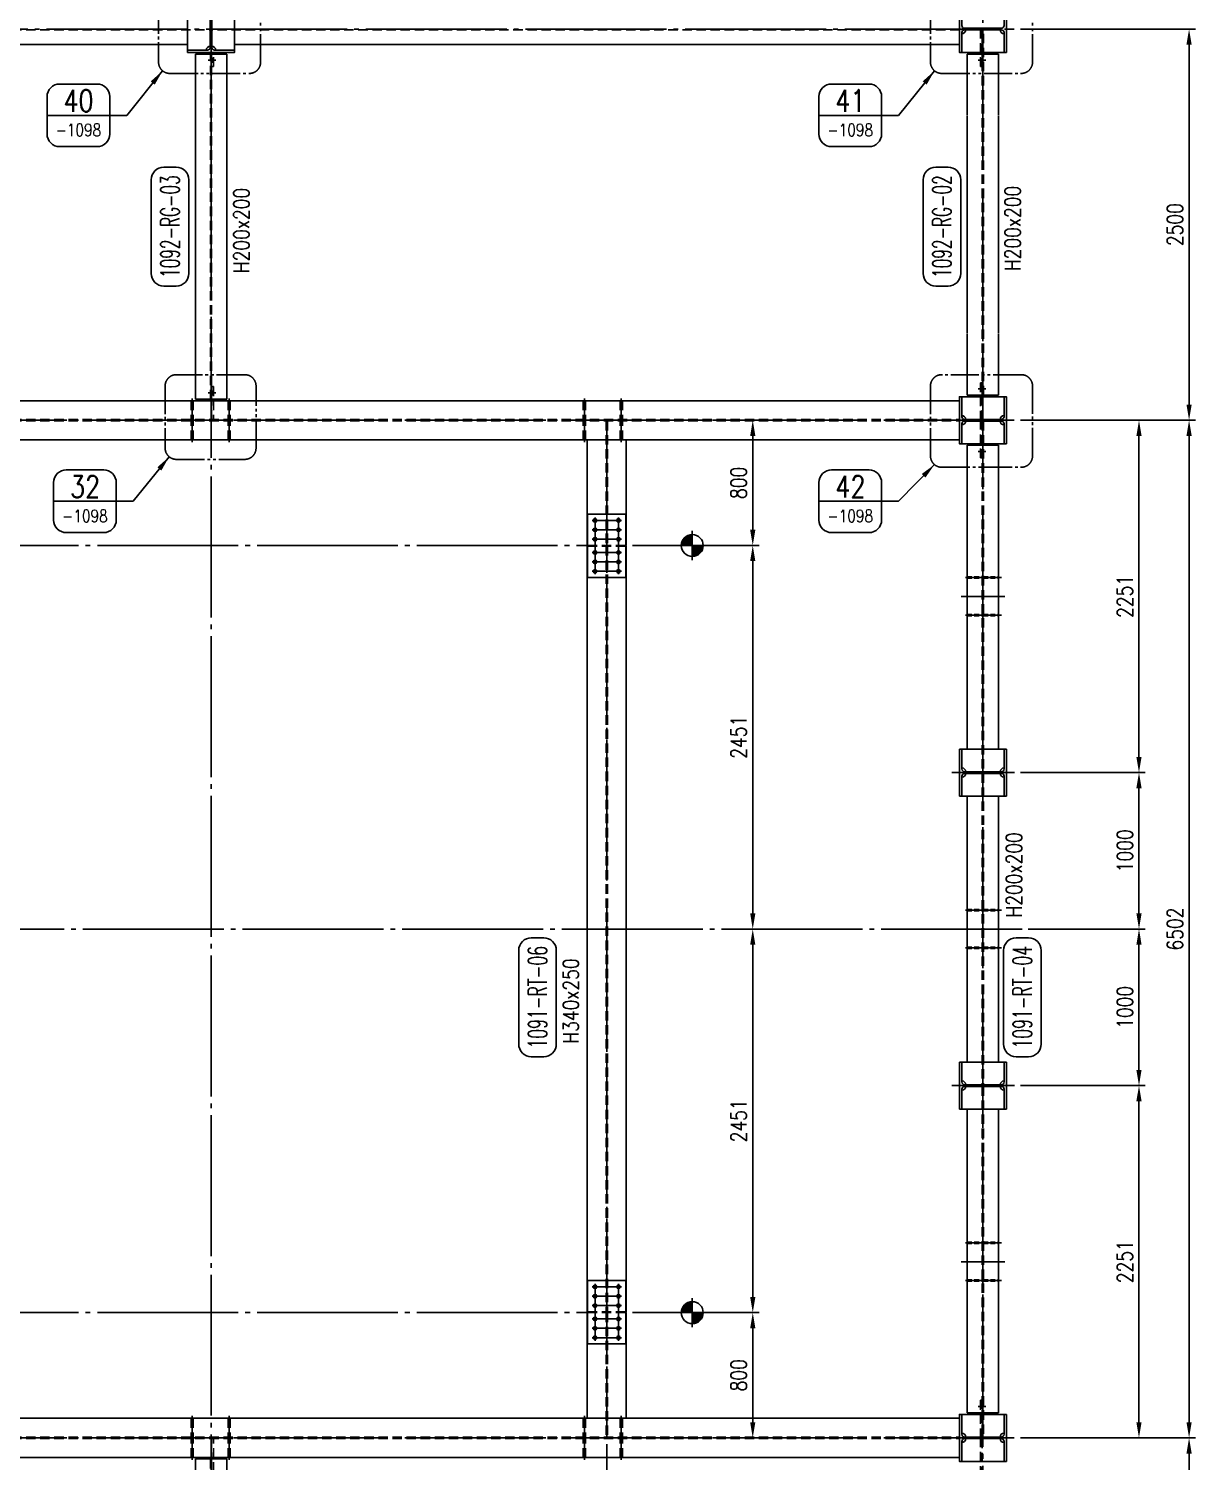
# Model space of a CAD drawing. Header units: millimetres. Extents: x 0 to 232280, y -26939 to 23794.
# Drawn here: x 110736 to 118189, y 10058 to 19212 of the extents above; entities that cross this region are included whole.
import ezdxf
from ezdxf.enums import TextEntityAlignment as Align

# ---------------------------------------------------------------- set-up
doc = ezdxf.new("R2010")
doc.units = ezdxf.units.MM
doc.header["$LTSCALE"] = 30
for name, pattern in [('JNK-CENTER', [34, 30, -1.5, 1, -1.5]), ('JNK-HIDDEN', [3, 2, -1]), ('PH2', [15, 10, -1, 1, -1, 1, -1])]:
    doc.linetypes.add(name, pattern=pattern)
for name, color, linetype in [('CEN-R', 1, 'JNK-CENTER'), ('CON-G', 3, 'Continuous'), ('CON-W', 7, 'Continuous'), ('CON-Y', 2, 'Continuous'), ('det', 2, 'PH2'), ('Dim-W', 7, 'Continuous'), ('HID-Y', 2, 'JNK-HIDDEN'), ('STL-OBJT', 7, 'Continuous'), ('TXT-Y', 2, 'Continuous')]:
    doc.layers.add(name, color=color, linetype=linetype)
doc.styles.add('SIMPLEX', font='simplex.shx', dxfattribs={"width": 0.8})
doc.dimstyles.new('DIM40', dxfattribs={"dimscale": 40, "dimtxt": 2.5, "dimasz": 2.5, "dimexe": 1, "dimexo": 1, "dimgap": 1, "dimtad": 1, "dimdec": 0, "dimdsep": 46, "dimtxsty": 'SIMPLEX', "dimcen": 0, "dimclrd": 7, "dimclre": 7, "dimclrt": 2, "dimadec": 1, "dimazin": 2, "dimtfac": 1, "dimtdec": 0, "dimtix": 1, "dimtmove": 2, "dimatfit": 2, "dimfxl": 1, "dimtolj": 1, "dimtzin": 0, "dimarcsym": 1})

# ---------------------------------------------------------------- blocks, each defined once
blk = doc.blocks.new('f21222')
at = {"layer": 'CEN-R'}
for p, q in [((319724.8, -21670.5), (320088.1, -21670.5)), ((319744, -21651.3), (319744, -21839.7)), ((319804, -21651.3), (319804, -21839.7)), ((319864, -21651.3), (319864, -21839.7)), ((319949, -21651.3), (319949, -21839.7)), ((320009, -21651.3), (320009, -21839.7)), ((320069, -21651.3), (320069, -21839.7)), ((319724.8, -21820.5), (320088.1, -21820.5))]:
    blk.add_line(p, q, dxfattribs=at)
at = {"layer": 'CON-G'}
for p, q in [((319904, -21620.5), (319904, -21623.5)), ((319909, -21620.5), (319909, -21623.5)), ((319904, -21867.5), (319904, -21870.5)), ((319909, -21867.5), (319909, -21870.5))]:
    blk.add_line(p, q, dxfattribs=at)
blk.add_lwpolyline([(319704, -21623.5), (320109, -21623.5), (320109, -21867.5), (319704, -21867.5)], close=True, dxfattribs=at)
for centre in [(319744, -21670.5), (319804, -21670.5), (319864, -21670.5), (319949, -21670.5), (320009, -21670.5), (320069, -21670.5), (319744, -21820.5), (319804, -21820.5), (319864, -21820.5), (319949, -21820.5), (320009, -21820.5), (320069, -21820.5)]:
    blk.add_circle(centre, 11.5, dxfattribs=at)
at = {"layer": 'HID-Y'}
for p, q in [((319904, -21867.5), (319904, -21623.5)), ((319909, -21867.5), (319909, -21623.5))]:
    blk.add_line(p, q, dxfattribs=at)
blk = doc.blocks.new('*D1487')
at = {"layer": 'DEFPOINTS', "color": 0, "transparency": 16777216}
for p in [(117031.8, 16709.9), (117031.8, 10207.9), (118148.8, 10207.9)]:
    blk.add_point(p, dxfattribs=at)
at = {"layer": 'Dim-W', "color": 7, "linetype": 'ByBlock', "lineweight": -2, "transparency": 16777216}
for p, q in [((117071.8, 16709.9), (118188.8, 16709.9)), ((118148.8, 16609.9), (118148.8, 10307.9)), ((117071.8, 10207.9), (118188.8, 10207.9))]:
    blk.add_line(p, q, dxfattribs=at)
at = {"layer": 'Dim-W', "color": 7, "transparency": 16777216}
for points in [[(118132.1, 16609.9), (118165.4, 16609.9), (118148.8, 16709.9)], [(118132.1, 10307.9), (118165.4, 10307.9), (118148.8, 10207.9)]]:
    blk.add_solid(points, dxfattribs=at)
at = {"layer": 'Dim-W', "color": 2, "transparency": 16777216, "insert": (118058.8, 13458.9), "char_height": 100, "attachment_point": 5, "rotation": 90, "style": 'SIMPLEX'}
blk.add_mtext('\\A1;6502', dxfattribs=at)
blk = doc.blocks.new('*D1488')
at = {"layer": 'DEFPOINTS', "color": 0, "transparency": 16777216}
for p in [(118148.8, 10207.9), (117031.8, 7707.9), (118148.8, 7707.9)]:
    blk.add_point(p, dxfattribs=at)
at = {"layer": 'Dim-W', "color": 7, "linetype": 'ByBlock', "lineweight": -2, "transparency": 16777216}
for p, q in [((118148.8, 10107.9), (118148.8, 7807.9)), ((117071.8, 7707.9), (118188.8, 7707.9))]:
    blk.add_line(p, q, dxfattribs=at)
at = {"layer": 'Dim-W', "color": 7, "transparency": 16777216}
for points in [[(118132.1, 10107.9), (118165.4, 10107.9), (118148.8, 10207.9)], [(118132.1, 7807.9), (118165.4, 7807.9), (118148.8, 7707.9)]]:
    blk.add_solid(points, dxfattribs=at)
at = {"layer": 'Dim-W', "color": 2, "transparency": 16777216, "insert": (118058.8, 8957.9), "char_height": 100, "attachment_point": 5, "rotation": 90, "style": 'SIMPLEX'}
blk.add_mtext('\\A1;2500', dxfattribs=at)
blk = doc.blocks.new('*D1489')
at = {"layer": 'DEFPOINTS', "color": 0, "transparency": 16777216}
for p in [(117031.8, 19209.9), (118148.8, 19209.9), (118148.8, 16709.9)]:
    blk.add_point(p, dxfattribs=at)
at = {"layer": 'Dim-W', "color": 7, "linetype": 'ByBlock', "lineweight": -2, "transparency": 16777216}
for p, q in [((117071.8, 19209.9), (118188.8, 19209.9)), ((118148.8, 16809.9), (118148.8, 19109.9))]:
    blk.add_line(p, q, dxfattribs=at)
at = {"layer": 'Dim-W', "color": 7, "transparency": 16777216}
for points in [[(118132.1, 19109.9), (118165.4, 19109.9), (118148.8, 19209.9)], [(118132.1, 16809.9), (118165.4, 16809.9), (118148.8, 16709.9)]]:
    blk.add_solid(points, dxfattribs=at)
at = {"layer": 'Dim-W', "color": 2, "transparency": 16777216, "insert": (118058.8, 17959.9), "char_height": 100, "attachment_point": 5, "rotation": 90, "style": 'SIMPLEX'}
blk.add_mtext('\\A1;2500', dxfattribs=at)
blk = doc.blocks.new('*D1482')
at = {"layer": 'DEFPOINTS', "color": 0, "transparency": 16777216}
for p in [(116681.8, 21551.4), (116681.8, 19358.3), (96149.8, 17706.2)]:
    blk.add_point(p, dxfattribs=at)
at = {"layer": 'Dim-W', "color": 7, "linetype": 'ByBlock', "lineweight": -2, "transparency": 16777216}
for p, q in [((96149.8, 17746.2), (96149.8, 21591.4)), ((96249.8, 21551.4), (116581.8, 21551.4)), ((116681.8, 19398.3), (116681.8, 21591.4))]:
    blk.add_line(p, q, dxfattribs=at)
at = {"layer": 'Dim-W', "color": 7, "transparency": 16777216}
for points in [[(96249.8, 21568.1), (96249.8, 21534.8), (96149.8, 21551.4)], [(116581.8, 21568.1), (116581.8, 21534.8), (116681.8, 21551.4)]]:
    blk.add_solid(points, dxfattribs=at)
at = {"layer": 'Dim-W', "color": 2, "transparency": 16777216, "insert": (106415.8, 21641.4), "char_height": 100, "attachment_point": 5, "style": 'SIMPLEX'}
blk.add_mtext('\\A1;20532', dxfattribs=at)
blk = doc.blocks.new('DUCT-TAG')
at = {"layer": 'CON-G'}
blk.add_lwpolyline([(-9.49, -1), (-9.49, 1, -0.414214), (-7.49, 3), (7.49, 3, -0.414214), (9.49, 1), (9.49, -1, -0.414214), (7.49, -3), (-7.49, -3, -0.414214)], format="xyb", close=True, dxfattribs=at)
at = {"layer": 'CON-G', "style": 'SIMPLEX', "width": 1.246304}
blk.add_attdef('NAME', text='', height=3, dxfattribs=at).set_placement((-8.19, -1.5), (8.19, -1.5), align=Align.FIT)
at = {"layer": 'CON-Y', "style": 'SIMPLEX'}
blk.add_attdef('ELEVATION', text='', height=2, dxfattribs=at).set_placement((0, -6.02), align=Align.CENTER)
blk = doc.blocks.new('A$C31D04C86')
at = {"layer": 'CEN-R'}
for p, q in [((28, 245.5), (259.4, 245.5)), ((0, 125), (280, 125)), ((28, 4.5), (259.4, 4.5))]:
    blk.add_line(p, q, dxfattribs=at)
at = {"layer": 'HID-Y', "ltscale": 0.5}
for p, q in [((40, 250), (136, 250)), ((40, 241), (136, 241)), ((144, 250), (240, 250)), ((144, 241), (240, 241)), ((40, 9), (136, 9)), ((144, 9), (240, 9)), ((40, 0), (136, 0)), ((144, 0), (240, 0))]:
    blk.add_line(p, q, dxfattribs=at)
blk = doc.blocks.new('*D1473')
at = {"layer": 'DEFPOINTS', "color": 0, "transparency": 16777216}
for p in [(116681.8, 21231.4), (116831.8, 21231.4), (116831.8, 19209.9)]:
    blk.add_point(p, dxfattribs=at)
at = {"layer": 'Dim-W', "color": 7, "linetype": 'ByBlock', "lineweight": -2, "transparency": 16777216}
for p, q in [((116831.8, 19249.9), (116831.8, 21271.4)), ((116581.8, 21231.4), (116481.8, 21231.4)), ((116681.8, 21231.4), (116831.8, 21231.4)), ((116931.8, 21231.4), (117031.8, 21231.4))]:
    blk.add_line(p, q, dxfattribs=at)
at = {"layer": 'Dim-W', "color": 7, "transparency": 16777216}
for points in [[(116581.8, 21248.1), (116581.8, 21214.8), (116681.8, 21231.4)], [(116931.8, 21248.1), (116931.8, 21214.8), (116831.8, 21231.4)]]:
    blk.add_solid(points, dxfattribs=at)
at = {"layer": 'Dim-W', "color": 2, "transparency": 16777216, "insert": (117004.8, 21321.4), "char_height": 100, "attachment_point": 5, "style": 'SIMPLEX'}
blk.add_mtext('\\A1;150', dxfattribs=at)
blk = doc.blocks.new('FS-MARK')
h = blk.add_hatch(color=256)
edge = h.paths.add_edge_path()
edge.add_arc((0, 0), 1.75, 90, 180)
edge.add_line((-1.75, 0), (0, 0))
edge.add_line((0, 0), (0, 1.75))
h = blk.add_hatch(color=256)
edge = h.paths.add_edge_path()
edge.add_line((0, 0), (0, -1.75))
edge.add_arc((0, 0), 1.75, 270, 360)
edge.add_line((1.75, 0), (0, 0))
for p, q in [((0, 2.33), (0, -2.33)), ((2.33, 0), (-2.33, 0))]:
    blk.add_line(p, q)
blk.add_circle((0, 0), 1.75)
at = {"layer": 'CON-Y', "style": 'SIMPLEX', "width": 0.8}
blk.add_attdef('F.S.', (3.19, 1), '', height=2.5, dxfattribs=at)
blk = doc.blocks.new('*D1478')
at = {"layer": 'DEFPOINTS', "color": 0, "transparency": 16777216}
for p in [(117071.8, 16709.9), (117032.5, 14458.9), (117828.8, 14458.9)]:
    blk.add_point(p, dxfattribs=at)
at = {"layer": 'Dim-W', "color": 7, "linetype": 'ByBlock', "lineweight": -2, "transparency": 16777216}
for p, q in [((117111.8, 16709.9), (117868.8, 16709.9)), ((117828.8, 16609.9), (117828.8, 14558.9)), ((117072.5, 14458.9), (117868.8, 14458.9))]:
    blk.add_line(p, q, dxfattribs=at)
at = {"layer": 'Dim-W', "color": 7, "transparency": 16777216}
for points in [[(117812.1, 16609.9), (117845.4, 16609.9), (117828.8, 16709.9)], [(117812.1, 14558.9), (117845.4, 14558.9), (117828.8, 14458.9)]]:
    blk.add_solid(points, dxfattribs=at)
at = {"layer": 'Dim-W', "color": 2, "transparency": 16777216, "insert": (117738.8, 15584.4), "char_height": 100, "attachment_point": 5, "rotation": 90, "style": 'SIMPLEX', "bg_fill": 3, "box_fill_scale": 1.1, "bg_fill_color": 256, "bg_fill_true_color": 13158600, "bg_fill_transparency": 0}
blk.add_mtext('\\A1;2251', dxfattribs=at)
blk = doc.blocks.new('*D1479')
at = {"layer": 'DEFPOINTS', "color": 0, "transparency": 16777216}
for p in [(117828.8, 14458.9), (117081.8, 13458.9), (117828.8, 13458.9)]:
    blk.add_point(p, dxfattribs=at)
at = {"layer": 'Dim-W', "color": 7, "linetype": 'ByBlock', "lineweight": -2, "transparency": 16777216}
for p, q in [((117828.8, 14358.9), (117828.8, 13558.9)), ((117121.8, 13458.9), (117868.8, 13458.9))]:
    blk.add_line(p, q, dxfattribs=at)
at = {"layer": 'Dim-W', "color": 7, "transparency": 16777216}
for points in [[(117812.1, 14358.9), (117845.4, 14358.9), (117828.8, 14458.9)], [(117812.1, 13558.9), (117845.4, 13558.9), (117828.8, 13458.9)]]:
    blk.add_solid(points, dxfattribs=at)
at = {"layer": 'Dim-W', "color": 2, "transparency": 16777216, "insert": (117738.8, 13958.9), "char_height": 100, "attachment_point": 5, "rotation": 90, "style": 'SIMPLEX', "bg_fill": 3, "box_fill_scale": 1.1, "bg_fill_color": 256, "bg_fill_true_color": 13158600, "bg_fill_transparency": 0}
blk.add_mtext('\\A1;1000', dxfattribs=at)
blk = doc.blocks.new('*D1480')
at = {"layer": 'DEFPOINTS', "color": 0, "transparency": 16777216}
for p in [(117032.5, 12458.9), (117828.8, 12458.9), (117071.8, 10207.9)]:
    blk.add_point(p, dxfattribs=at)
at = {"layer": 'Dim-W', "color": 7, "linetype": 'ByBlock', "lineweight": -2, "transparency": 16777216}
for p, q in [((117072.5, 12458.9), (117868.8, 12458.9)), ((117828.8, 10307.9), (117828.8, 12358.9)), ((117111.8, 10207.9), (117868.8, 10207.9))]:
    blk.add_line(p, q, dxfattribs=at)
at = {"layer": 'Dim-W', "color": 7, "transparency": 16777216}
for points in [[(117812.1, 12358.9), (117845.4, 12358.9), (117828.8, 12458.9)], [(117812.1, 10307.9), (117845.4, 10307.9), (117828.8, 10207.9)]]:
    blk.add_solid(points, dxfattribs=at)
at = {"layer": 'Dim-W', "color": 2, "transparency": 16777216, "insert": (117738.8, 11333.4), "char_height": 100, "attachment_point": 5, "rotation": 90, "style": 'SIMPLEX', "bg_fill": 3, "box_fill_scale": 1.1, "bg_fill_color": 256, "bg_fill_true_color": 13158600, "bg_fill_transparency": 0}
blk.add_mtext('\\A1;2251', dxfattribs=at)
blk = doc.blocks.new('*D1481')
at = {"layer": 'DEFPOINTS', "color": 0, "transparency": 16777216}
for p in [(117081.8, 13458.9), (117828.8, 13458.9), (117828.8, 12458.9)]:
    blk.add_point(p, dxfattribs=at)
at = {"layer": 'Dim-W', "color": 7, "linetype": 'ByBlock', "lineweight": -2, "transparency": 16777216}
for p, q in [((117121.8, 13458.9), (117868.8, 13458.9)), ((117828.8, 12558.9), (117828.8, 13358.9))]:
    blk.add_line(p, q, dxfattribs=at)
at = {"layer": 'Dim-W', "color": 7, "transparency": 16777216}
for points in [[(117812.1, 13358.9), (117845.4, 13358.9), (117828.8, 13458.9)], [(117812.1, 12558.9), (117845.4, 12558.9), (117828.8, 12458.9)]]:
    blk.add_solid(points, dxfattribs=at)
at = {"layer": 'Dim-W', "color": 2, "transparency": 16777216, "insert": (117738.8, 12958.9), "char_height": 100, "attachment_point": 5, "rotation": 90, "style": 'SIMPLEX', "bg_fill": 3, "box_fill_scale": 1.1, "bg_fill_color": 256, "bg_fill_true_color": 13158600, "bg_fill_transparency": 0}
blk.add_mtext('\\A1;1000', dxfattribs=at)
blk = doc.blocks.new('det-tag')
at = {"layer": 'CON-Y'}
blk.add_line((5, 0), (-5, 0), dxfattribs=at)
blk.add_lwpolyline([(-3, -5), (3, -5, 0.414214), (5, -3), (5, 3, 0.414214), (3, 5), (-3, 5, 0.414214), (-5, 3), (-5, -3, 0.414214)], format="xyb", close=True, dxfattribs=at)
at = {"layer": 'CON-G', "style": 'SIMPLEX', "width": 0.8}
blk.add_attdef('TAG', text='', height=3.5, dxfattribs=at).set_placement((0.02, 0.58), align=Align.CENTER)
at = {"layer": 'CON-Y', "style": 'SIMPLEX', "width": 0.8}
blk.add_attdef('-8888', text='', height=2, dxfattribs=at).set_placement((0, -3.34), align=Align.CENTER)
blk = doc.blocks.new('A$C719F1443')
at = {"layer": 'CON-G'}
for p, q in [((300, 300), (0, 300)), ((0, 300), (0, 285)), ((0, 285), (127, 285)), ((173, 285), (300, 285)), ((300, 285), (300, 300)), ((145, 267), (145, 33)), ((155, 33), (155, 267)), ((127, 15), (0, 15)), ((0, 15), (0, 0)), ((0, 0), (300, 0)), ((300, 15), (173, 15)), ((300, 0), (300, 15))]:
    blk.add_line(p, q, dxfattribs=at)
for centre, start, end in [((127, 267), 0, 90), ((173, 267), 90, 180), ((127, 33), 270, 0), ((173, 33), 180, 270)]:
    blk.add_arc(centre, 18, start, end, dxfattribs=at)
blk = doc.blocks.new('A$C31283713')
at = {"layer": 'CON-G'}
for p, q in [((270, 0), (0, 0)), ((270, -300), (0, -300))]:
    blk.add_line(p, q, dxfattribs=at)
for centre, start, end in [((0, -145), 0, 90), ((0, -155), 270, 0), ((270, -145), 90, 180), ((270, -155), 180, 270)]:
    blk.add_arc(centre, 25, start, end, dxfattribs=at)
blk = doc.blocks.new('*D1458')
at = {"layer": 'DEFPOINTS', "color": 0, "transparency": 16777216}
for p in [(114428.8, 10207.9), (111900.8, 7507.9), (114428.8, 6669.8)]:
    blk.add_point(p, dxfattribs=at)
at = {"layer": 'Dim-W', "color": 7, "linetype": 'ByBlock', "lineweight": -2, "transparency": 16777216}
for p, q in [((114428.8, 10167.9), (114428.8, 6629.8)), ((111900.8, 7467.9), (111900.8, 6629.8)), ((112000.8, 6669.8), (114328.8, 6669.8))]:
    blk.add_line(p, q, dxfattribs=at)
at = {"layer": 'Dim-W', "color": 7, "transparency": 16777216}
for points in [[(112000.8, 6686.4), (112000.8, 6653.1), (111900.8, 6669.8)], [(114328.8, 6686.4), (114328.8, 6653.1), (114428.8, 6669.8)]]:
    blk.add_solid(points, dxfattribs=at)
at = {"layer": 'Dim-W', "color": 2, "transparency": 16777216, "insert": (113164.8, 6759.8), "char_height": 100, "attachment_point": 5, "style": 'SIMPLEX'}
blk.add_mtext('\\A1;2528', dxfattribs=at)
blk = doc.blocks.new('A$C507E2DC9')
at = {"layer": 'CEN-R'}
blk.add_line((7, 0), (7, 280), dxfattribs=at)
at = {"layer": 'HID-Y'}
for p, q in [((0, 265), (0, 144.5)), ((14, 265), (14, 144.5)), ((0, 15), (0, 135.5)), ((14, 15), (14, 135.5))]:
    blk.add_line(p, q, dxfattribs=at)
blk = doc.blocks.new('*D1468')
at = {"layer": 'DEFPOINTS', "color": 0, "transparency": 16777216}
for p in [(115361.5, 16709.9), (115361.5, 15909.9), (115361.5, 15909.9)]:
    blk.add_point(p, dxfattribs=at)
at = {"layer": 'Dim-W', "color": 7, "linetype": 'ByBlock', "lineweight": -2, "transparency": 16777216}
blk.add_line((115361.5, 16609.9), (115361.5, 16009.9), dxfattribs=at)
at = {"layer": 'Dim-W', "color": 7, "transparency": 16777216}
for points in [[(115344.9, 16609.9), (115378.2, 16609.9), (115361.5, 16709.9)], [(115344.9, 16009.9), (115378.2, 16009.9), (115361.5, 15909.9)]]:
    blk.add_solid(points, dxfattribs=at)
at = {"layer": 'Dim-W', "color": 2, "transparency": 16777216, "insert": (115271.5, 16309.9), "char_height": 100, "attachment_point": 5, "rotation": 90, "style": 'SIMPLEX'}
blk.add_mtext('\\A1;800', dxfattribs=at)
blk = doc.blocks.new('*D1469')
at = {"layer": 'DEFPOINTS', "color": 0, "transparency": 16777216}
for p in [(115361.5, 11007.9), (115361.5, 10207.9), (115361.5, 10207.9)]:
    blk.add_point(p, dxfattribs=at)
at = {"layer": 'Dim-W', "color": 7, "linetype": 'ByBlock', "lineweight": -2, "transparency": 16777216}
blk.add_line((115361.5, 10907.9), (115361.5, 10307.9), dxfattribs=at)
at = {"layer": 'Dim-W', "color": 7, "transparency": 16777216}
for points in [[(115344.9, 10907.9), (115378.2, 10907.9), (115361.5, 11007.9)], [(115344.9, 10307.9), (115378.2, 10307.9), (115361.5, 10207.9)]]:
    blk.add_solid(points, dxfattribs=at)
at = {"layer": 'Dim-W', "color": 2, "transparency": 16777216, "insert": (115271.5, 10607.9), "char_height": 100, "attachment_point": 5, "rotation": 90, "style": 'SIMPLEX'}
blk.add_mtext('\\A1;800', dxfattribs=at)
blk = doc.blocks.new('*D1470')
at = {"layer": 'DEFPOINTS', "color": 0, "transparency": 16777216}
for p in [(114553.8, 15909.9), (115361.5, 13458.9), (115361.5, 13458.9)]:
    blk.add_point(p, dxfattribs=at)
at = {"layer": 'Dim-W', "color": 7, "linetype": 'ByBlock', "lineweight": -2, "transparency": 16777216}
for p, q in [((114593.8, 15909.9), (115401.5, 15909.9)), ((115361.5, 15809.9), (115361.5, 13558.9))]:
    blk.add_line(p, q, dxfattribs=at)
at = {"layer": 'Dim-W', "color": 7, "transparency": 16777216}
for points in [[(115344.9, 15809.9), (115378.2, 15809.9), (115361.5, 15909.9)], [(115344.9, 13558.9), (115378.2, 13558.9), (115361.5, 13458.9)]]:
    blk.add_solid(points, dxfattribs=at)
at = {"layer": 'Dim-W', "color": 2, "transparency": 16777216, "insert": (115271.5, 14684.4), "char_height": 100, "attachment_point": 5, "rotation": 90, "style": 'SIMPLEX'}
blk.add_mtext('\\A1;2451', dxfattribs=at)
blk = doc.blocks.new('*D1471')
at = {"layer": 'DEFPOINTS', "color": 0, "transparency": 16777216}
for p in [(115361.5, 13458.9), (114553.8, 11007.9), (115361.5, 11007.9)]:
    blk.add_point(p, dxfattribs=at)
at = {"layer": 'Dim-W', "color": 7, "linetype": 'ByBlock', "lineweight": -2, "transparency": 16777216}
for p, q in [((115361.5, 13358.9), (115361.5, 11107.9)), ((114593.8, 11007.9), (115401.5, 11007.9))]:
    blk.add_line(p, q, dxfattribs=at)
at = {"layer": 'Dim-W', "color": 7, "transparency": 16777216}
for points in [[(115344.9, 13358.9), (115378.2, 13358.9), (115361.5, 13458.9)], [(115344.9, 11107.9), (115378.2, 11107.9), (115361.5, 11007.9)]]:
    blk.add_solid(points, dxfattribs=at)
at = {"layer": 'Dim-W', "color": 2, "transparency": 16777216, "insert": (115271.5, 12233.4), "char_height": 100, "attachment_point": 5, "rotation": 90, "style": 'SIMPLEX'}
blk.add_mtext('\\A1;2451', dxfattribs=at)

msp = doc.modelspace()

# ---------------------------------------------------------------- hatches: boundary and pattern name
at = {"layer": 'CON-W'}
h = msp.add_hatch(color=256, dxfattribs=at)
h.paths.add_polyline_path([(111904.85, 19021.9), (111916.85, 19021.9), (111916.85, 19009.9), (111904.85, 19009.9)])
h.paths.add_polyline_path([(111900.85, 19021.9), (111904.85, 19021.9), (111904.85, 19009.9), (111900.85, 19009.9)])
h.paths.add_polyline_path([(111896.85, 19021.9), (111900.85, 19021.9), (111900.85, 19009.9), (111896.85, 19009.9)])
h.paths.add_polyline_path([(111896.85, 19009.9), (111900.85, 19009.9), (111900.85, 18998.9), (111896.85, 18998.9)])
h.paths.add_polyline_path([(111900.85, 19009.9), (111904.85, 19009.9), (111904.85, 18998.9), (111900.85, 18998.9)])
h.paths.add_polyline_path([(111904.85, 19009.9), (111916.85, 19009.9), (111916.85, 18998.9), (111904.85, 18998.9)])
h = msp.add_hatch(color=256, dxfattribs=at)
h.paths.add_polyline_path([(116827.85, 19021.9), (116815.85, 19021.9), (116815.85, 19009.9), (116827.85, 19009.9)])
h.paths.add_polyline_path([(116831.85, 19021.9), (116827.85, 19021.9), (116827.85, 19009.9), (116831.85, 19009.9)])
h.paths.add_polyline_path([(116835.85, 19021.9), (116831.85, 19021.9), (116831.85, 19009.9), (116835.85, 19009.9)])
h.paths.add_polyline_path([(116835.85, 19009.9), (116831.85, 19009.9), (116831.85, 18998.9), (116835.85, 18998.9)])
h.paths.add_polyline_path([(116831.85, 19009.9), (116827.85, 19009.9), (116827.85, 18998.9), (116831.85, 18998.9)])
h.paths.add_polyline_path([(116827.85, 19009.9), (116815.85, 19009.9), (116815.85, 18998.9), (116827.85, 18998.9)])
h = msp.add_hatch(color=256, dxfattribs=at)
h.paths.add_polyline_path([(111904.85, 16872.9), (111916.85, 16872.9), (111916.85, 16884.9), (111904.85, 16884.9)])
h.paths.add_polyline_path([(111900.85, 16872.9), (111904.85, 16872.9), (111904.85, 16884.9), (111900.85, 16884.9)])
h.paths.add_polyline_path([(111896.85, 16872.9), (111900.85, 16872.9), (111900.85, 16884.9), (111896.85, 16884.9)])
h.paths.add_polyline_path([(111896.85, 16884.9), (111900.85, 16884.9), (111900.85, 16895.9), (111896.85, 16895.9)])
h.paths.add_polyline_path([(111900.85, 16884.9), (111904.85, 16884.9), (111904.85, 16895.9), (111900.85, 16895.9)])
h.paths.add_polyline_path([(111904.85, 16884.9), (111916.85, 16884.9), (111916.85, 16895.9), (111904.85, 16895.9)])
h = msp.add_hatch(color=256, dxfattribs=at)
h.paths.add_polyline_path([(116827.85, 16897.9), (116815.85, 16897.9), (116815.85, 16909.9), (116827.85, 16909.9)])
h.paths.add_polyline_path([(116831.85, 16897.9), (116827.85, 16897.9), (116827.85, 16909.9), (116831.85, 16909.9)])
h.paths.add_polyline_path([(116835.85, 16897.9), (116831.85, 16897.9), (116831.85, 16909.9), (116835.85, 16909.9)])
h.paths.add_polyline_path([(116835.85, 16909.9), (116831.85, 16909.9), (116831.85, 16920.9), (116835.85, 16920.9)])
h.paths.add_polyline_path([(116831.85, 16909.9), (116827.85, 16909.9), (116827.85, 16920.9), (116831.85, 16920.9)])
h.paths.add_polyline_path([(116827.85, 16909.9), (116815.85, 16909.9), (116815.85, 16920.9), (116827.85, 16920.9)])
h = msp.add_hatch(color=256, dxfattribs=at)
h.paths.add_polyline_path([(116827.85, 16521.9), (116815.85, 16521.9), (116815.85, 16509.9), (116827.85, 16509.9)])
h.paths.add_polyline_path([(116831.85, 16521.9), (116827.85, 16521.9), (116827.85, 16509.9), (116831.85, 16509.9)])
h.paths.add_polyline_path([(116835.85, 16521.9), (116831.85, 16521.9), (116831.85, 16509.9), (116835.85, 16509.9)])
h.paths.add_polyline_path([(116835.85, 16509.9), (116831.85, 16509.9), (116831.85, 16498.9), (116835.85, 16498.9)])
h.paths.add_polyline_path([(116831.85, 16509.9), (116827.85, 16509.9), (116827.85, 16498.9), (116831.85, 16498.9)])
h.paths.add_polyline_path([(116827.85, 16509.9), (116815.85, 16509.9), (116815.85, 16498.9), (116827.85, 16498.9)])
h = msp.add_hatch(color=256, dxfattribs=at)
h.paths.add_polyline_path([(116827.85, 10395.9), (116815.85, 10395.9), (116815.85, 10407.9), (116827.85, 10407.9)])
h.paths.add_polyline_path([(116831.85, 10395.9), (116827.85, 10395.9), (116827.85, 10407.9), (116831.85, 10407.9)])
h.paths.add_polyline_path([(116835.85, 10395.9), (116831.85, 10395.9), (116831.85, 10407.9), (116835.85, 10407.9)])
h.paths.add_polyline_path([(116835.85, 10407.9), (116831.85, 10407.9), (116831.85, 10418.9), (116835.85, 10418.9)])
h.paths.add_polyline_path([(116831.85, 10407.9), (116827.85, 10407.9), (116827.85, 10418.9), (116831.85, 10418.9)])
h.paths.add_polyline_path([(116827.85, 10407.9), (116815.85, 10407.9), (116815.85, 10418.9), (116827.85, 10418.9)])

# ---------------------------------------------------------------- linework, layer by layer
at = {"layer": 'CEN-R'}
for p, q in [((111900.85, 19409.9), (111900.85, 7507.9)), ((106769.85, 19209.9), (117031.85, 19209.9)), ((116831.85, 19209.9), (116831.85, 7707.9)), ((116831.85, 19209.9), (116831.85, 7707.9)), ((111881.85, 19009.9), (111931.85, 19009.9)), ((116850.85, 19009.9), (116800.85, 19009.9)), ((111881.85, 16884.9), (111931.85, 16884.9)), ((116850.85, 16909.9), (116800.85, 16909.9)), ((116850.85, 16909.9), (116800.85, 16909.9)), ((95799.85, 16709.9), (117031.85, 16709.9)), ((114428.85, 16709.9), (114428.85, 10207.9)), ((116850.85, 16509.9), (116800.85, 16509.9)), ((107094.85, 15909.9), (114303.85, 15909.9)), ((117081.85, 13458.9), (95749.85, 13458.9)), ((107094.85, 11007.9), (114303.85, 11007.9)), ((116850.85, 10407.9), (116800.85, 10407.9)), ((95799.85, 10207.9), (117031.85, 10207.9))]:
    msp.add_line(p, q, dxfattribs=at)
at = {"layer": 'CON-G'}
for p, q in [((111750.85, 19074.9), (111750.85, 19344.9)), ((112050.85, 19074.9), (112050.85, 19344.9)), ((107119.85, 19109.9), (111750.85, 19109.9)), ((111800.85, 16844.9), (111800.85, 19049.9)), ((111800.85, 19049.9), (112000.85, 19049.9)), ((112000.85, 16844.9), (112000.85, 19049.9)), ((116681.85, 19109.9), (112050.85, 19109.9)), ((116696.85, 19059.9), (116966.85, 19059.9)), ((116731.85, 19049.9), (116731.85, 18659.9)), ((116931.85, 19049.9), (116731.85, 19049.9)), ((116931.85, 18659.9), (116931.85, 19049.9)), ((116731.85, 18654.9), (116731.85, 17264.9)), ((116931.85, 17264.9), (116931.85, 18654.9)), ((116731.85, 17259.9), (116731.85, 16869.9)), ((116931.85, 16869.9), (116931.85, 17259.9)), ((111800.85, 16844.9), (112000.85, 16844.9)), ((116696.85, 16859.9), (116966.85, 16859.9)), ((116931.85, 16869.9), (116731.85, 16869.9)), ((107119.85, 16834.9), (116681.85, 16834.9)), ((107119.85, 16584.9), (116681.85, 16584.9)), ((114303.85, 16584.9), (114303.85, 15909.9)), ((114553.85, 16584.9), (114553.85, 15909.9)), ((116696.85, 16559.9), (116966.85, 16559.9)), ((116731.85, 16549.9), (116731.85, 14608.9)), ((116931.85, 16549.9), (116731.85, 16549.9)), ((116931.85, 16549.9), (116931.85, 14608.9)), ((114303.85, 15904.9), (114303.85, 11012.9)), ((114553.85, 15904.9), (114553.85, 11012.9)), ((116731.85, 14308.9), (116731.85, 12608.9)), ((116931.85, 14308.9), (116931.85, 12608.9)), ((116731.85, 12308.9), (116731.85, 10367.9)), ((116931.85, 12308.9), (116931.85, 10367.9)), ((114303.85, 11007.9), (114303.85, 10332.9)), ((114553.85, 11007.9), (114553.85, 10332.9)), ((116696.85, 10357.9), (116966.85, 10357.9)), ((116931.85, 10367.9), (116731.85, 10367.9)), ((107119.85, 10332.9), (116681.85, 10332.9)), ((107119.85, 10082.9), (116681.85, 10082.9)), ((111800.85, 10072.9), (112000.85, 10072.9)), ((111800.85, 10072.9), (111800.85, 7867.9)), ((112000.85, 10072.9), (112000.85, 7867.9)), ((116696.85, 10057.9), (116966.85, 10057.9))]:
    msp.add_line(p, q, dxfattribs=at)
for points in [[(112050.85, 19359.9), (112050.85, 19344.9), (111923.85, 19344.9, 0.4142136), (111905.85, 19326.9), (111905.85, 19092.9, 0.4142136), (111923.85, 19074.9), (112050.85, 19074.9), (112050.85, 19059.9), (111750.85, 19059.9), (111750.85, 19074.9), (111877.85, 19074.9, 0.4142136), (111895.85, 19092.9), (111895.85, 19326.9, 0.4142136), (111877.85, 19344.9), (111750.85, 19344.9), (111750.85, 19359.9)], [(116981.85, 19359.9), (116966.85, 19359.9), (116966.85, 19232.9, -0.4142136), (116948.85, 19214.9), (116714.85, 19214.9, -0.4142136), (116696.85, 19232.9), (116696.85, 19359.9), (116681.85, 19359.9), (116681.85, 19059.9), (116696.85, 19059.9), (116696.85, 19186.9, -0.4142136), (116714.85, 19204.9), (116948.85, 19204.9, -0.4142136), (116966.85, 19186.9), (116966.85, 19059.9), (116981.85, 19059.9)], [(116981.85, 16559.9), (116966.85, 16559.9), (116966.85, 16686.9, 0.4142136), (116948.85, 16704.9), (116714.85, 16704.9, 0.4142136), (116696.85, 16686.9), (116696.85, 16559.9), (116681.85, 16559.9), (116681.85, 16859.9), (116696.85, 16859.9), (116696.85, 16732.9, 0.4142136), (116714.85, 16714.9), (116948.85, 16714.9, 0.4142136), (116966.85, 16732.9), (116966.85, 16859.9), (116981.85, 16859.9)], [(116981.85, 10357.9), (116966.85, 10357.9), (116966.85, 10230.9, -0.4142136), (116948.85, 10212.9), (116714.85, 10212.9, -0.4142136), (116696.85, 10230.9), (116696.85, 10357.9), (116681.85, 10357.9), (116681.85, 10057.9), (116696.85, 10057.9), (116696.85, 10184.9, -0.4142136), (116714.85, 10202.9), (116948.85, 10202.9, -0.4142136), (116966.85, 10184.9), (116966.85, 10057.9), (116981.85, 10057.9)]]:
    msp.add_lwpolyline(points, format="xyb", close=True, dxfattribs=at)
for centre, start, end in [((116696.85, 19204.9), 270, 0), ((116966.85, 19204.9), 180, 270), ((111895.85, 19074.9), 90, 180), ((111905.85, 19074.9), 0, 90), ((116696.85, 16714.9), 0, 90), ((116696.85, 16704.9), 270, 0), ((116966.85, 16714.9), 90, 180), ((116966.85, 16704.9), 180, 270), ((116696.85, 10212.9), 0, 90), ((116696.85, 10202.9), 270, 0), ((116966.85, 10212.9), 90, 180), ((116966.85, 10202.9), 180, 270)]:
    msp.add_arc(centre, 25, start, end, dxfattribs=at)
at = {"layer": 'det', "ltscale": 0.6}
for points in [[(111637.8, 19467.26, 0.4142136), (111565.8, 19395.26), (111565.8, 18997.94, 0.4142136), (111637.8, 18925.94), (112145.6, 18925.94, 0.4142136), (112217.6, 18997.94), (112217.6, 19395.26, 0.4142136), (112145.6, 19467.26)], [(116568.8, 19467.26, 0.4142136), (116496.8, 19395.26), (116496.8, 18997.94, 0.4142136), (116568.8, 18925.94), (117076.6, 18925.94, 0.4142136), (117148.6, 18997.94), (117148.6, 19395.26, 0.4142136), (117076.6, 19467.26)], [(111679.76, 17001.28, 0.4142136), (111607.76, 16929.28), (111607.76, 16531.96, 0.4142136), (111679.76, 16459.96), (112116.49, 16459.96, 0.4142136), (112188.49, 16531.96), (112188.49, 16929.28, 0.4142136), (112116.49, 17001.28)]]:
    msp.add_lwpolyline(points, format="xyb", close=True, dxfattribs=at)
at = {"layer": 'HID-Y'}
for p, q in [((107119.85, 19205.4), (111895.85, 19205.4)), ((111905.85, 19092.9), (111905.85, 19209.9)), ((116681.85, 19205.4), (111905.85, 19205.4)), ((116827.85, 16869.9), (116827.85, 19204.9)), ((116835.85, 16869.9), (116835.85, 19204.9)), ((111896.85, 16844.9), (111896.85, 19049.9)), ((111904.85, 16844.9), (111904.85, 19049.9)), ((111916.85, 19021.9), (111896.85, 19021.9)), ((111916.85, 18998.9), (111896.85, 18998.9)), ((116815.85, 19021.9), (116835.85, 19021.9)), ((116815.85, 18998.9), (116835.85, 18998.9)), ((111916.85, 16895.9), (111896.85, 16895.9)), ((111916.85, 16872.9), (111896.85, 16872.9)), ((116815.85, 16920.9), (116835.85, 16920.9)), ((116815.85, 16920.9), (116835.85, 16920.9)), ((116815.85, 16897.9), (116835.85, 16897.9)), ((107119.85, 16714.4), (116681.85, 16714.4)), ((107119.85, 16705.4), (116681.85, 16705.4)), ((114424.35, 16705.4), (114424.35, 15909.9)), ((114433.35, 16705.4), (114433.35, 15909.9)), ((116827.85, 16704.9), (116827.85, 14463.9)), ((116835.85, 16704.9), (116835.85, 14463.9)), ((116815.85, 16521.9), (116835.85, 16521.9)), ((116815.85, 16498.9), (116835.85, 16498.9)), ((114424.35, 15904.9), (114424.35, 11012.9)), ((114433.35, 15904.9), (114433.35, 11012.9)), ((116827.85, 14453.9), (116827.85, 12463.9)), ((116835.85, 14453.9), (116835.85, 12463.9)), ((116827.85, 12453.9), (116827.85, 10212.9)), ((116835.85, 12453.9), (116835.85, 10212.9)), ((114424.35, 11007.9), (114424.35, 10212.4)), ((114433.35, 11007.9), (114433.35, 10212.4)), ((116815.85, 10418.9), (116835.85, 10418.9)), ((116815.85, 10395.9), (116835.85, 10395.9)), ((107119.85, 10212.4), (116681.85, 10212.4)), ((107119.85, 10203.4), (116681.85, 10203.4)), ((111896.85, 10072.9), (111896.85, 7867.9)), ((111904.85, 10072.9), (111904.85, 7867.9))]:
    msp.add_line(p, q, dxfattribs=at)
for points in [[(116815.85, 19204.9), (116827.85, 19204.9), (116827.85, 18969.9), (116815.85, 18969.9)], [(116815.85, 16714.9), (116827.85, 16714.9), (116827.85, 16949.9), (116815.85, 16949.9)], [(111916.85, 16714.4), (111904.85, 16714.4), (111904.85, 16924.9), (111916.85, 16924.9)], [(116815.85, 16704.9), (116827.85, 16704.9), (116827.85, 16469.9), (116815.85, 16469.9)], [(116815.85, 10212.9), (116827.85, 10212.9), (116827.85, 10447.9), (116815.85, 10447.9)], [(111916.85, 10203.4), (111904.85, 10203.4), (111904.85, 9992.9), (111916.85, 9992.9)], [(116815.85, 10202.9), (116827.85, 10202.9), (116827.85, 9967.9), (116815.85, 9967.9)]]:
    msp.add_lwpolyline(points, close=True, dxfattribs=at)
msp.add_lwpolyline([(111904.85, 19059.9), (111904.85, 18969.9), (111916.85, 18969.9), (111916.85, 19059.9)], dxfattribs=at)
at = {"layer": 'STL-OBJT'}
for p, q in [((111362.58, 18658.28), (111253.61, 18658.28)), ((116293.58, 18658.28), (116184.61, 18658.28)), ((111404.54, 16192.3), (111295.56, 16192.3)), ((116293.58, 16192.3), (116184.61, 16192.3))]:
    msp.add_line(p, q, dxfattribs=at)

# ---------------------------------------------------------------- block references
at = {"layer": 'CON-G', "xscale": -1, "rotation": 180}
for p in [(116691.85, 15709.41), (116691.85, 13583.91)]:
    msp.add_blockref('A$C31D04C86', p, dxfattribs=at)
at = {"layer": 'CON-G'}
for name, p in [('A$C31283713', (116697.49, 14608.9)), ('A$C31283713', (116697.49, 12608.9)), ('A$C31D04C86', (116691.85, 11208.4))]:
    msp.add_blockref(name, p, dxfattribs=at)
at = {"layer": 'CON-W', "rotation": 270}
msp.add_blockref('f21222', (136174.36, 335813.87), dxfattribs=at)
at = {"layer": 'CON-W', "xscale": -1, "rotation": 270}
msp.add_blockref('f21222', (136174.36, -308896.06), dxfattribs=at)
at = {"layer": 'CON-Y', "xscale": 40, "yscale": 40, "zscale": 40}
for p, values in [((111053.61, 18658.28), {'TAG': '40', '-8888': '-1098'}), ((115984.61, 18658.28), {'TAG': '41', '-8888': '-1098'}), ((111095.56, 16192.3), {'TAG': '32', '-8888': '-1098'}), ((115984.61, 16192.3), {'TAG': '42', '-8888': '-1098'})]:
    msp.add_blockref('det-tag', p, dxfattribs=at).add_auto_attribs(values)
at = {"layer": 'Dim-W'}
for name, p, rotation in [('A$C507E2DC9', (111787.85, 16849.9), 180), ('A$C507E2DC9', (112023.85, 16849.9), 180), ('A$C507E2DC9', (114292.85, 16849.9), 180), ('A$C507E2DC9', (114528.85, 16849.9), 180), ('A$C719F1443', (116982.49, 12308.9), 90)]:
    msp.add_blockref(name, p, dxfattribs=dict(at, rotation=rotation))
at = {"layer": 'Dim-W', "xscale": -1, "rotation": 90}
msp.add_blockref('A$C719F1443', (116982.49, 14608.9), dxfattribs=at)
at = {"layer": 'Dim-W', "xscale": -1}
for p in [(111787.85, 10067.9), (112023.85, 10067.9), (114292.85, 10067.9), (114528.85, 10067.9)]:
    msp.add_blockref('A$C507E2DC9', p, dxfattribs=at)
at = {"layer": 'STL-OBJT'}
ref = msp.add_blockref('DUCT-TAG', (111639.02, 17947.4), dxfattribs=dict(at, xscale=-40, yscale=40, zscale=40, rotation=90))
ref.add_attrib('NAME', '1092-RG-03', dxfattribs={"layer": 'CON-G', "height": 120, "rotation": 90, "style": 'SIMPLEX', "width": 0.562059}).set_placement((111699.02, 17619.8), (111699.02, 18275), align=Align.FIT)
ref = msp.add_blockref('DUCT-TAG', (116570.02, 17947.4), dxfattribs=dict(at, xscale=-40, yscale=40, zscale=40, rotation=90))
ref.add_attrib('NAME', '1092-RG-02', dxfattribs={"layer": 'CON-G', "height": 120, "rotation": 90, "style": 'SIMPLEX', "width": 0.562059}).set_placement((116630.02, 17619.8), (116630.02, 18275), align=Align.FIT)
at = {"layer": 'STL-OBJT', "xscale": 40, "yscale": 40, "zscale": 40}
for p in [(114974.96, 15909.9), (114974.96, 11007.9)]:
    msp.add_blockref('FS-MARK', p, dxfattribs=at)
at = {"layer": 'STL-OBJT'}
ref = msp.add_blockref('DUCT-TAG', (113986.61, 13023.2), dxfattribs=dict(at, xscale=40, yscale=40, zscale=40, rotation=90.00000000000001))
ref.add_attrib('NAME', '1091-RT-06', dxfattribs={"layer": 'CON-G', "height": 120, "rotation": 90, "style": 'SIMPLEX', "width": 0.585}).set_placement((114046.61, 12695.6), (114046.61, 13350.8), align=Align.FIT)
ref = msp.add_blockref('DUCT-TAG', (117083.85, 13023.2), dxfattribs=dict(at, xscale=40, yscale=40, zscale=40, rotation=90))
ref.add_attrib('NAME', '1091-RT-04', dxfattribs={"layer": 'CON-G', "height": 120, "rotation": 90, "style": 'SIMPLEX', "width": 0.579091}).set_placement((117143.85, 12695.6), (117143.85, 13350.8), align=Align.FIT)

# ---------------------------------------------------------------- texts
at = {"layer": 'CON-Y', "style": 'SIMPLEX', "width": 0.8}
for s, p in [('H200x200', (112145.43, 17649.94)), ('H200x200', (117079.99, 13532.48)), ('H340x250', (114249.33, 12726.37))]:
    msp.add_text(s, height=100, rotation=90, dxfattribs=at).set_placement(p)
at = {"layer": 'TXT-Y', "style": 'SIMPLEX', "width": 0.8}
msp.add_text('H200x200', height=100, rotation=90, dxfattribs=at).set_placement((117071.53, 17662.91))

# ---------------------------------------------------------------- dimensions: what is measured, and where the dimension line sits
at = {"layer": 'Dim-W'}
for base, p1, p2, picture, middle in [((116681.85, 21551.43), (96149.85, 17706.15), (116681.85, 19358.3), '*D1482', (106415.85, 21641.43)), ((114428.85, 6669.76), (111900.85, 7507.9), (114428.85, 10207.9), '*D1458', (113164.85, 6759.76))]:
    dim = msp.add_linear_dim(base=base, p1=p1, p2=p2, dimstyle='DIM40', dxfattribs=at)
    dim.commit()
    dim.dimension.update_dxf_attribs({"geometry": picture, "text_midpoint": middle})
dim = msp.add_linear_dim(base=(116831.85, 21231.43), p1=(116681.85, 21231.43), p2=(116831.85, 19209.9), dimstyle='DIM40', dxfattribs=at)
dim.commit()
dim.dimension.update_dxf_attribs({"geometry": '*D1473', "text_midpoint": (117004.85, 21321.43), "dimtype": 160})
for base, p1, p2, angle, picture, middle in [((118148.76, 19209.9), (118148.76, 16709.9), (117031.85, 19209.9), 270, '*D1489', (118058.76, 17959.9)), ((115361.54, 15909.9), (115361.54, 16709.9), (115361.54, 15909.9), 90, '*D1468', (115271.54, 16309.9)), ((115361.54, 13458.9), (114553.85, 15909.9), (115361.54, 13458.9), 90, '*D1470', (115271.54, 14684.4)), ((115361.54, 11007.9), (115361.54, 13458.9), (114553.85, 11007.9), 90, '*D1471', (115271.54, 12233.4)), ((115361.54, 10207.9), (115361.54, 11007.9), (115361.54, 10207.9), 90, '*D1469', (115271.54, 10607.9)), ((118148.76, 7707.9), (118148.76, 10207.9), (117031.85, 7707.9), 90, '*D1488', (118058.76, 8957.9))]:
    dim = msp.add_linear_dim(base=base, p1=p1, p2=p2, angle=angle, dimstyle='DIM40', dxfattribs=at)
    dim.commit()
    dim.dimension.update_dxf_attribs({"geometry": picture, "text_midpoint": middle})
dim = msp.add_linear_dim(base=(118148.76, 10207.9), p1=(117031.85, 16709.9), p2=(117031.85, 10207.9), angle=90, dimstyle='DIM40', override={"dimtmove": 0}, dxfattribs=at)
dim.commit()
dim.dimension.update_dxf_attribs({"geometry": '*D1487', "text_midpoint": (118148.76, 13458.9), "dimtype": 160})

# ---------------------------------------------------------------- leaders
for points in [[(111591.42, 18942.87), (111362.58, 18658.28)], [(116522.42, 18942.87), (116293.58, 18658.28)], [(111633.37, 16476.89), (111404.54, 16192.3)], [(116522.42, 16426.53), (116293.58, 16192.3)]]:
    msp.add_leader(points, dimstyle='DIM40', override={"dimgap": 1, "dimtad": 0}, dxfattribs=at)

# ---------------------------------------------------------------- next in the draw order: dimensions: what is measured, and where the dimension line sits
for base, p1, p2, angle, picture, middle in [((117828.76, 14458.9), (117071.85, 16709.9), (117032.49, 14458.9), 90, '*D1478', (117738.76, 15584.4)), ((117828.76, 12458.9), (117071.85, 10207.9), (117032.49, 12458.9), 270, '*D1480', (117738.76, 11333.4))]:
    dim = msp.add_linear_dim(base=base, p1=p1, p2=p2, angle=angle, dimstyle='DIM40', override={"dimdec": 1, "dimtdec": 1, "dimtix": 0, "dimtmove": 0, "dimtfill": 1}, dxfattribs=at)
    dim.commit()
    dim.dimension.update_dxf_attribs({"geometry": picture, "text_midpoint": middle})

# ---------------------------------------------------------------- next in the draw order: linework, layer by layer
at = {"layer": 'CEN-R'}
for p, q in [((116632.49, 14458.9), (117032.49, 14458.9)), ((116632.49, 12458.9), (117032.49, 12458.9))]:
    msp.add_line(p, q, dxfattribs=at)
at = {"layer": 'det', "ltscale": 0.6}
msp.add_lwpolyline([(116568.8, 17001.28, 0.4142136), (116496.8, 16929.28), (116496.8, 16481.6, 0.4142136), (116568.8, 16409.6), (117076.6, 16409.6, 0.4142136), (117148.6, 16481.6), (117148.6, 16929.28, 0.4142136), (117076.6, 17001.28)], format="xyb", close=True, dxfattribs=at)

# ---------------------------------------------------------------- next in the draw order: dimensions: what is measured, and where the dimension line sits
at = {"layer": 'Dim-W'}
dim = msp.add_linear_dim(base=(117828.76, 13458.9), p1=(117828.76, 14458.9), p2=(117081.85, 13458.9), angle=90, dimstyle='DIM40', override={"dimdec": 1, "dimtdec": 1, "dimtix": 0, "dimtmove": 0, "dimtfill": 1}, dxfattribs=at)
dim.commit()
dim.dimension.update_dxf_attribs({"geometry": '*D1479', "text_midpoint": (117738.76, 13958.9)})

# ---------------------------------------------------------------- next in the draw order: dimensions: what is measured, and where the dimension line sits
dim = msp.add_linear_dim(base=(117828.76, 13458.9), p1=(117828.76, 12458.9), p2=(117081.85, 13458.9), angle=270, dimstyle='DIM40', override={"dimdec": 1, "dimtdec": 1, "dimtix": 0, "dimtmove": 0, "dimtfill": 1}, dxfattribs=at)
dim.commit()
dim.dimension.update_dxf_attribs({"geometry": '*D1481', "text_midpoint": (117738.76, 12958.9)})

doc.saveas('drawing.dxf')
